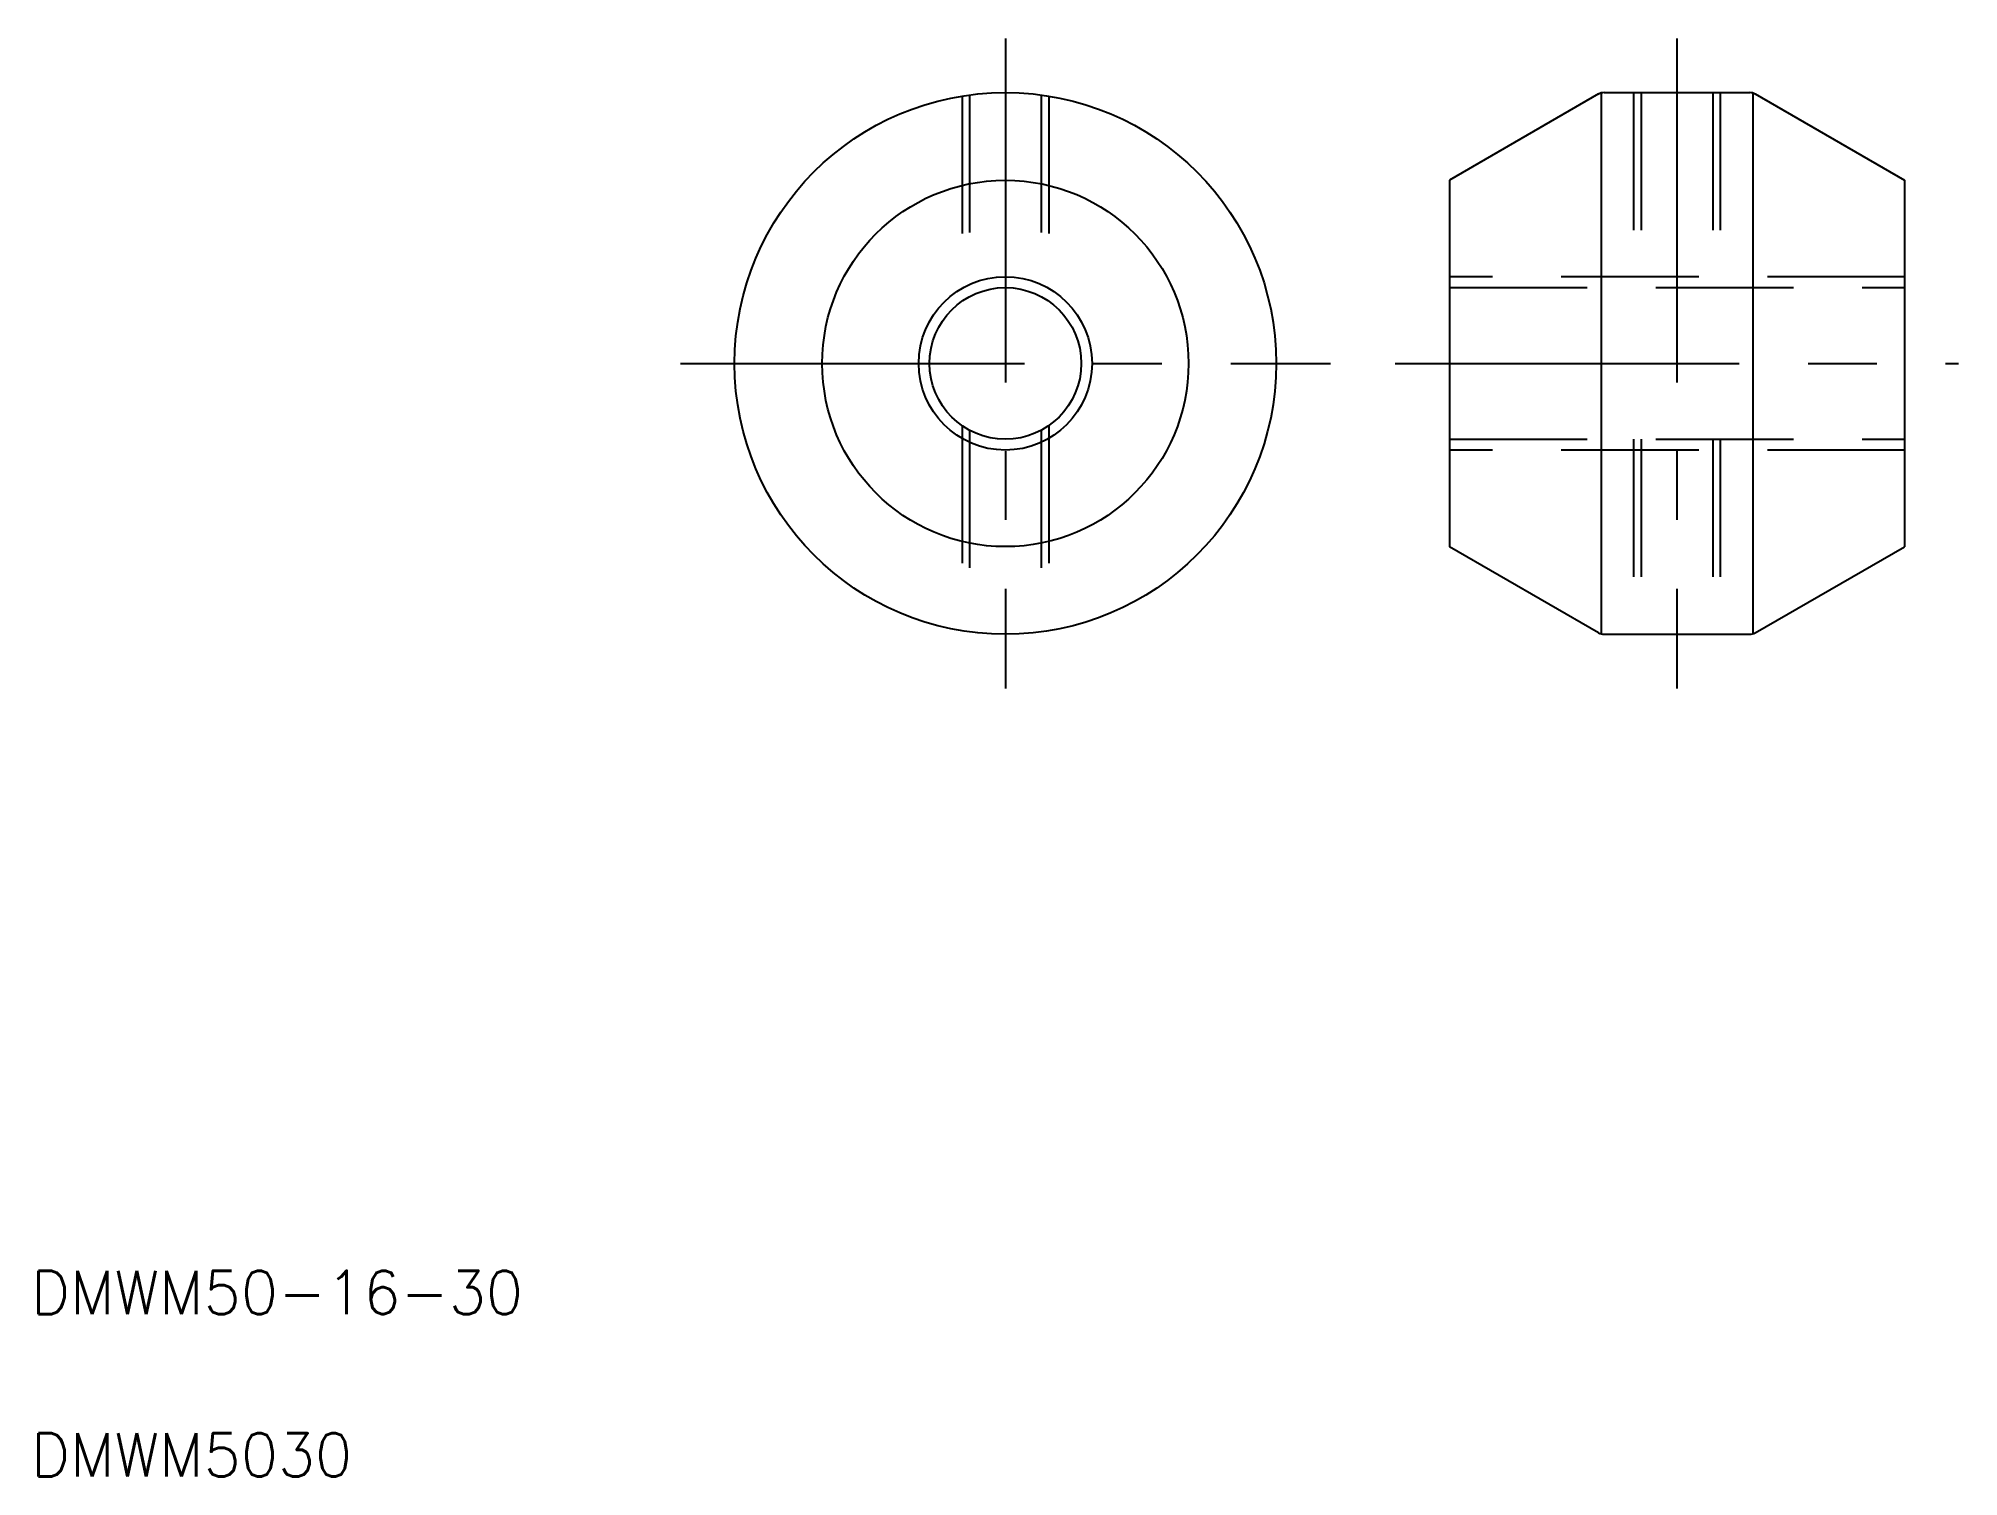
# Model space of a CAD drawing. Extents: x 11 to 188, y 10 to 143.
import ezdxf

# ---------------------------------------------------------------- set-up
doc = ezdxf.new("R2010")
doc.units = 0
doc.linetypes.add('CENTER', pattern=[50.8, 31.75, -6.35, 6.35, -6.35])
doc.linetypes.add('DASHED', pattern=[19.05, 12.7, -6.35])
doc.layers.get('0').update_dxf_attribs({"linetype": 'CONTINUOUS'})
doc.layers.add('CENTER', color=1, linetype='CENTER')
doc.styles.get("Standard").update_dxf_attribs({"font": 'txt', "bigfont": 'BIGFONT'})

msp = doc.modelspace()

# ---------------------------------------------------------------- linework, layer by layer
at = {"color": 3, "linetype": 'DASHED'}
for p, q in [((95.96, 137.43), (95.96, 118.5)), ((96.66, 137.53), (96.66, 118.92)), ((103.26, 137.53), (103.26, 118.92)), ((103.96, 137.43), (103.96, 118.5)), ((157.96, 137.75), (157.96, 119.75)), ((158.66, 137.75), (158.66, 119.75)), ((165.26, 137.75), (165.26, 119.75)), ((165.96, 137.75), (165.96, 119.75)), ((183.02, 120.75), (140.91, 120.75)), ((140.96, 119.75), (182.96, 119.75)), ((95.96, 107.01), (95.96, 88.07)), ((96.66, 106.58), (96.66, 87.97)), ((103.26, 106.58), (103.26, 87.97)), ((103.96, 107.01), (103.96, 88.07)), ((183.02, 104.75), (140.91, 104.75)), ((140.96, 105.75), (182.96, 105.75)), ((157.96, 105.75), (157.96, 87.75)), ((158.66, 105.75), (158.66, 87.75)), ((165.26, 105.75), (165.26, 87.75)), ((165.96, 105.75), (165.96, 87.75))]:
    msp.add_line(p, q, dxfattribs=at)
at = {"color": 7, "linetype": 'CONTINUOUS'}
for p, q in [((154.73, 137.62), (140.96, 129.67)), ((154.96, 137.71), (154.96, 87.79)), ((155.23, 137.75), (168.69, 137.75)), ((168.96, 137.71), (168.96, 87.79)), ((169.19, 137.62), (182.96, 129.67)), ((140.96, 129.67), (140.96, 95.83)), ((182.96, 129.67), (182.96, 95.83)), ((168.96, 125.23), (168.96, 125.23)), ((168.96, 112.75), (168.96, 112.75)), ((154.73, 87.89), (140.96, 95.83)), ((169.19, 87.89), (182.96, 95.83)), ((155.23, 87.75), (168.69, 87.75))]:
    msp.add_line(p, q, dxfattribs=at)
for radius in [25, 16.91, 7]:
    msp.add_circle((99.96, 112.75), radius, dxfattribs=at)
at = {"color": 3, "linetype": 'CONTINUOUS'}
msp.add_circle((99.96, 112.75), 8, dxfattribs=at)
at = {"color": 7, "linetype": 'CONTINUOUS'}
for centre, start, end in [((155.23, 136.75), 90, 120), ((168.69, 136.75), 60, 90), ((155.23, 88.75), 240, 270), ((168.69, 88.75), 270, 300)]:
    msp.add_arc(centre, 1, start, end, dxfattribs=at)
at = {"layer": 'CENTER', "color": 1, "linetype": 'CENTER'}
for p, q in [((99.96, 142.75), (99.96, 82.75)), ((161.96, 142.75), (161.96, 82.75)), ((69.96, 112.75), (129.96, 112.75)), ((135.96, 112.75), (187.96, 112.75))]:
    msp.add_line(p, q, dxfattribs=at)

# ---------------------------------------------------------------- texts
at = {"color": 7, "linetype": 'CONTINUOUS'}
for s, p in [('DMWM50-16-30', (10, 25)), ('DMWM5030', (10, 10))]:
    msp.add_text(s, height=4, dxfattribs=at).set_placement(p)

doc.saveas('drawing.dxf')
